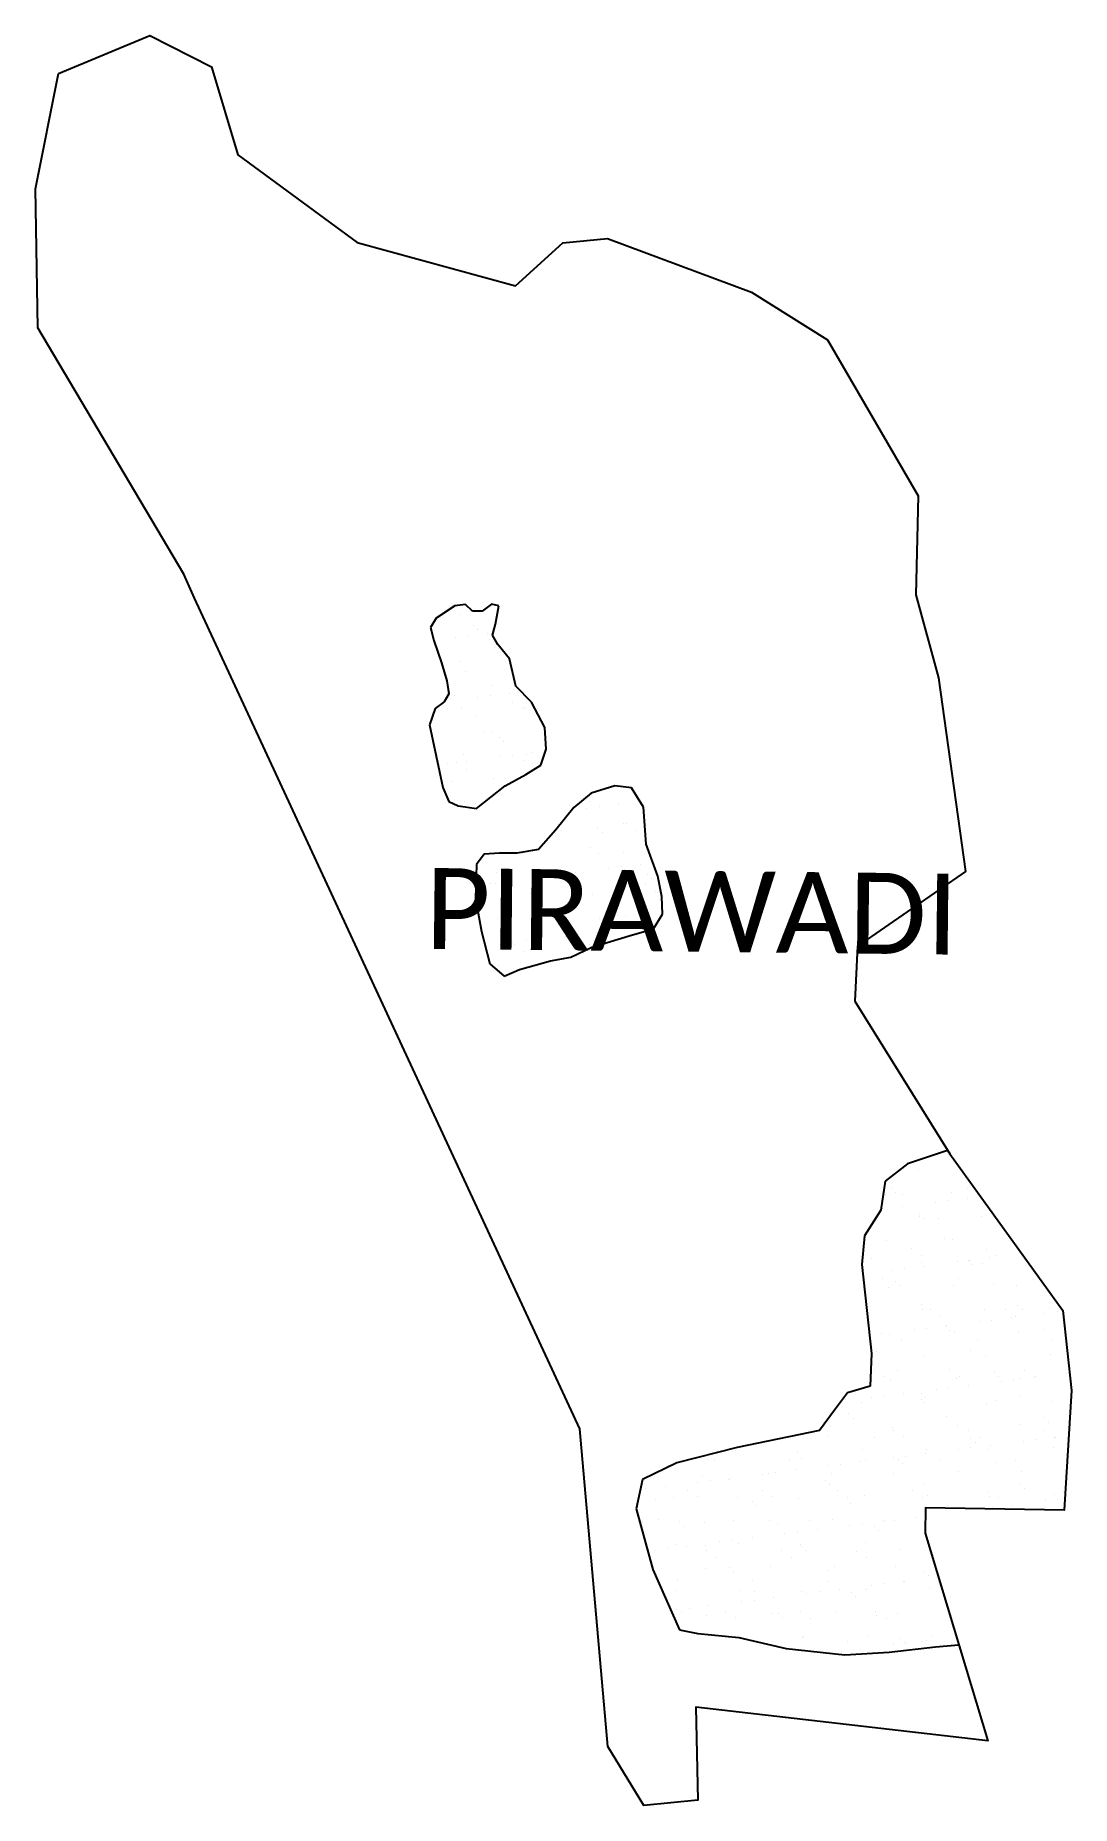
# Model space of a CAD drawing. Header units: metres. Extents: x 332752 to 333610, y 1790393 to 1791858.
import ezdxf

# ---------------------------------------------------------------- set-up
doc = ezdxf.new("R2010")
doc.units = ezdxf.units.M
doc.layers.add('SAND DUNES', color=42, linetype='Continuous')
doc.layers.add('VILLAGE NAME', color=250, linetype='Continuous')
doc.styles.add('MtXpl_Calibri', font='calibri.ttf')

msp = doc.modelspace()

# ---------------------------------------------------------------- linework, layer by layer
at = {"color": 3}
msp.add_lwpolyline([(332771.5, 1791826.3), (332847, 1791857.8), (332898.1, 1791831.7), (332920, 1791759), (333018.6, 1791686.5), (333149.7, 1791650.4), (333188.8, 1791686.1), (333225.9, 1791689.7), (333345.1, 1791645.3), (333408, 1791605.7), (333483.1, 1791476.8), (333481.2, 1791394.8), (333499.9, 1791326.1), (333522.3, 1791165.6), (333432.7, 1791103.9), (333430.7, 1791058.5), (333509.1, 1790932), (333602.8, 1790802.4), (333610, 1790736.2), (333603.8, 1790637.2), (333489.1, 1790639), (333488.9, 1790618), (333540.7, 1790446.1), (333298.9, 1790474), (333300.6, 1790397.1), (333256.1, 1790392.5), (333226.2, 1790441.4), (333203, 1790704.4), (332884.1, 1791392.1), (332875.2, 1791411.7), (332754.5, 1791615.7), (332752.4, 1791730.9), (332771.5, 1791826.3)], dxfattribs=at)
at = {"layer": 'SAND DUNES'}
for p, q in [((333099.6, 1791385.5), (333084.1, 1791375.4)), ((333108.5, 1791386.7), (333099.6, 1791385.5)), ((333114.1, 1791381.1), (333108.5, 1791386.7)), ((333129.8, 1791386.9), (333122.1, 1791381.1)), ((333136, 1791385.6), (333129.8, 1791386.9)), ((333133.1, 1791370.5), (333136, 1791385.6)), ((333084.1, 1791375.4), (333079.5, 1791367.7)), ((333122.1, 1791381.1), (333114.1, 1791381.1)), ((333130.6, 1791361.3), (333133.1, 1791370.5)), ((333079.5, 1791367.7), (333082.2, 1791356.9)), ((333082.2, 1791356.9), (333088.5, 1791338.4)), ((333135.2, 1791353.6), (333130.6, 1791361.3)), ((333144.7, 1791341.8), (333135.2, 1791353.6)), ((333150.1, 1791319.2), (333144.7, 1791341.8)), ((333088.5, 1791338.4), (333092.8, 1791323.6)), ((333094.6, 1791312.8), (333090.8, 1791306.1)), ((333092.8, 1791323.6), (333094.6, 1791312.8)), ((333163, 1791305.9), (333150.1, 1791319.2)), ((333083.4, 1791300.6), (333078.7, 1791287)), ((333090.8, 1791306.1), (333083.4, 1791300.6)), ((333174, 1791284.8), (333163, 1791305.9)), ((333078.7, 1791287), (333089.5, 1791235.2)), ((333175.1, 1791267), (333174, 1791284.8)), ((333170.7, 1791253.8), (333175.1, 1791267)), ((333158.3, 1791246.1), (333170.7, 1791253.8)), ((333117.5, 1791218), (333141.3, 1791236.7)), ((333141.3, 1791236.7), (333158.3, 1791246.1)), ((333232, 1791236.7), (333212.4, 1791230.6)), ((333245.9, 1791235.1), (333232, 1791236.7)), ((333089.5, 1791235.2), (333094.7, 1791223.7)), ((333094.7, 1791223.7), (333102.4, 1791220)), ((333212.4, 1791230.6), (333198.1, 1791218.6)), ((333255.7, 1791218.9), (333245.9, 1791235.1)), ((333102.4, 1791220), (333117.5, 1791218)), ((333198.1, 1791218.6), (333183.1, 1791200.2)), ((333258, 1791188.3), (333255.7, 1791218.9)), ((333183.1, 1791200.2), (333168.8, 1791183.8)), ((333123.9, 1791180.1), (333117.6, 1791171.4)), ((333136.6, 1791180.9), (333123.9, 1791180.1)), ((333150.8, 1791180.8), (333136.6, 1791180.9)), ((333168.8, 1791183.8), (333150.8, 1791180.8)), ((333267.5, 1791161.9), (333258, 1791188.3)), ((333117.6, 1791171.4), (333116.6, 1791143.3)), ((333270.8, 1791144.9), (333267.5, 1791161.9)), ((333116.6, 1791143.3), (333121.7, 1791116)), ((333271.3, 1791130.3), (333270.8, 1791144.9)), ((333264.1, 1791118.3), (333271.3, 1791130.3)), ((333121.7, 1791116), (333128.6, 1791089.4)), ((333213, 1791103.1), (333243.7, 1791112.6)), ((333243.7, 1791112.6), (333264.1, 1791118.3)), ((333153.1, 1791084.6), (333178.8, 1791091.9)), ((333178.8, 1791091.9), (333195.6, 1791094.9)), ((333195.6, 1791094.9), (333213, 1791103.1)), ((333128.6, 1791089.4), (333140.4, 1791079.1)), ((333140.4, 1791079.1), (333153.1, 1791084.6)), ((333508.2, 1790935), (333474.3, 1790923.7)), ((333474.3, 1790923.7), (333455.8, 1790909.4)), ((333455.8, 1790909.4), (333452.1, 1790885.5)), ((333452.1, 1790885.5), (333438.6, 1790864.2)), ((333438.6, 1790864.2), (333436.5, 1790840.4)), ((333436.5, 1790840.4), (333444.5, 1790766.7)), ((333444.5, 1790766.7), (333443.4, 1790739.6)), ((333443.4, 1790739.6), (333424.4, 1790734.3)), ((333424.4, 1790734.3), (333413.9, 1790719.9)), ((333413.9, 1790719.9), (333401.3, 1790703)), ((333401.3, 1790703), (333333.1, 1790689)), ((333333.1, 1790689), (333283.2, 1790676.3)), ((333283.2, 1790676.3), (333254.8, 1790662.5)), ((333254.8, 1790662.5), (333249.6, 1790638.2)), ((333249.6, 1790638.2), (333263.3, 1790587.9)), ((333263.3, 1790587.9), (333285.4, 1790538)), ((333285.4, 1790538), (333300.8, 1790534.9)), ((333300.8, 1790534.9), (333334.7, 1790531.8)), ((333334.7, 1790531.8), (333373.9, 1790522.6)), ((333373.9, 1790522.6), (333422.2, 1790517.4)), ((333422.2, 1790517.4), (333459, 1790519.6)), ((333459, 1790519.6), (333497.4, 1790523.9)), ((333497.4, 1790523.9), (333516.8, 1790525.5))]:
    msp.add_line(p, q, dxfattribs=at)
at = {"layer": 'SAND DUNES', "linetype": 'Continuous'}
for p, q in [((333103.3, 1791378.1), (333103.3, 1791378.1)), ((333114.9, 1791369.6), (333114.9, 1791369.6)), ((333100.2, 1791359.4), (333100.2, 1791359.4)), ((333110.6, 1791360.8), (333110.6, 1791360.8)), ((333118.6, 1791366.2), (333118.6, 1791366.2)), ((333126.9, 1791362.8), (333126.9, 1791362.8)), ((333128.6, 1791357.9), (333128.6, 1791357.9)), ((333131.8, 1791355.9), (333131.8, 1791355.9)), ((333104.3, 1791339.6), (333104.3, 1791339.6)), ((333135.9, 1791350.2), (333135.9, 1791350.2)), ((333108.1, 1791331.2), (333108.1, 1791331.2)), ((333095.5, 1791314.6), (333095.5, 1791314.6)), ((333099.2, 1791311.2), (333099.2, 1791311.2)), ((333118.4, 1791310), (333118.4, 1791310)), ((333128.8, 1791311.3), (333128.8, 1791311.3)), ((333129.6, 1791319.4), (333129.6, 1791319.4)), ((333145.1, 1791313.3), (333145.1, 1791313.3)), ((333091.2, 1791306.6), (333091.2, 1791306.6)), ((333093.8, 1791300.5), (333093.8, 1791300.5)), ((333105.4, 1791301), (333105.4, 1791301)), ((333116.5, 1791295.2), (333116.5, 1791295.2)), ((333147.6, 1791305.7), (333147.6, 1791305.7)), ((333156.1, 1791300.3), (333156.1, 1791300.3)), ((333157.7, 1791301.4), (333157.7, 1791301.4)), ((333124, 1791281), (333124, 1791281)), ((333130.6, 1791280.9), (333130.6, 1791280.9)), ((333136.3, 1791276.8), (333136.3, 1791276.8)), ((333140, 1791273.4), (333140, 1791273.4)), ((333093.1, 1791255), (333093.1, 1791255)), ((333101.2, 1791255.7), (333101.2, 1791255.7)), ((333106.4, 1791262.5), (333106.4, 1791262.5)), ((333109.3, 1791257.1), (333109.3, 1791257.1)), ((333136.5, 1791260.5), (333136.5, 1791260.5)), ((333146.9, 1791261.8), (333146.9, 1791261.8)), ((333157.3, 1791257.4), (333157.3, 1791257.4)), ((333158.8, 1791262.9), (333158.8, 1791262.9)), ((333163.2, 1791263.9), (333163.2, 1791263.9)), ((333163.5, 1791255.5), (333163.5, 1791255.5)), ((333097.1, 1791240.2), (333097.1, 1791240.2)), ((333109.6, 1791250.3), (333109.6, 1791250.3)), ((333131.7, 1791242.3), (333131.7, 1791242.3)), ((333107.5, 1791223.9), (333107.5, 1791223.9)), ((333116.9, 1791221.8), (333116.9, 1791221.8)), ((333211, 1791223.8), (333211, 1791223.8)), ((333208.6, 1791217.9), (333208.6, 1791217.9)), ((333219, 1791219.2), (333219, 1791219.2)), ((333235.3, 1791221.2), (333235.3, 1791221.2)), ((333187.8, 1791199.9), (333187.8, 1791199.9)), ((333217.9, 1791201.3), (333217.9, 1791201.3)), ((333221.5, 1791197.9), (333221.5, 1791197.9)), ((333239.1, 1791205.8), (333239.1, 1791205.8)), ((333241.7, 1791205.1), (333241.7, 1791205.1)), ((333250.1, 1791199.7), (333250.1, 1791199.7)), ((333155.8, 1791180.6), (333155.8, 1791180.6)), ((333161.3, 1791180.6), (333161.3, 1791180.6)), ((333212, 1791185.3), (333212, 1791185.3)), ((333218.1, 1791180.4), (333218.1, 1791180.4)), ((333238.8, 1791181.8), (333238.8, 1791181.8)), ((333133.8, 1791165.2), (333133.8, 1791165.2)), ((333178.6, 1791164.6), (333178.6, 1791164.6)), ((333187.8, 1791166.9), (333187.8, 1791166.9)), ((333199.5, 1791165), (333199.5, 1791165)), ((333226.7, 1791168.4), (333226.7, 1791168.4)), ((333237.2, 1791169.7), (333237.2, 1791169.7)), ((333240.2, 1791167.3), (333240.2, 1791167.3)), ((333253.4, 1791171.8), (333253.4, 1791171.8)), ((333258.6, 1791163.5), (333258.6, 1791163.5)), ((333119, 1791154.8), (333119, 1791154.8)), ((333129.4, 1791156.1), (333129.4, 1791156.1)), ((333133, 1791155.4), (333133, 1791155.4)), ((333141.4, 1791150), (333141.4, 1791150)), ((333145.7, 1791158.2), (333145.7, 1791158.2)), ((333172.9, 1791161.6), (333172.9, 1791161.6)), ((333183.3, 1791162.9), (333183.3, 1791162.9)), ((333195.3, 1791155.2), (333195.3, 1791155.2)), ((333203.7, 1791149.8), (333203.7, 1791149.8)), ((333257.6, 1791154.9), (333257.6, 1791154.9)), ((333262.3, 1791160.1), (333262.3, 1791160.1)), ((333266, 1791149.5), (333266, 1791149.5)), ((333118.4, 1791147.4), (333118.4, 1791147.4)), ((333161.9, 1791147.2), (333161.9, 1791147.2)), ((333198.4, 1791146.3), (333198.4, 1791146.3)), ((333202.1, 1791142.9), (333202.1, 1791142.9)), ((333213.1, 1791146.7), (333213.1, 1791146.7)), ((333267.1, 1791148.4), (333267.1, 1791148.4)), ((333134.8, 1791126.7), (333134.8, 1791126.7)), ((333138.2, 1791129), (333138.2, 1791129)), ((333141.9, 1791125.6), (333141.9, 1791125.6)), ((333171.7, 1791130.5), (333171.7, 1791130.5)), ((333188.9, 1791128.3), (333188.9, 1791128.3)), ((333219.4, 1791126.8), (333219.4, 1791126.8)), ((333233.9, 1791130.2), (333233.9, 1791130.2)), ((333241.2, 1791128.7), (333241.2, 1791128.7)), ((333255.3, 1791120.3), (333255.3, 1791120.3)), ((333137.2, 1791105.4), (333137.2, 1791105.4)), ((333147.6, 1791106.7), (333147.6, 1791106.7)), ((333148.9, 1791105.2), (333148.9, 1791105.2)), ((333159.2, 1791109.6), (333159.2, 1791109.6)), ((333163, 1791108.7), (333163, 1791108.7)), ((333163.8, 1791108.7), (333163.8, 1791108.7)), ((333191, 1791112.2), (333191, 1791112.2)), ((333201.4, 1791113.5), (333201.4, 1791113.5)), ((333211.1, 1791105), (333211.1, 1791105)), ((333214.1, 1791108.2), (333214.1, 1791108.2)), ((333217.7, 1791115.5), (333217.7, 1791115.5)), ((333244.9, 1791118.9), (333244.9, 1791118.9)), ((333157.3, 1791099.8), (333157.3, 1791099.8)), ((333135.9, 1791088.1), (333135.9, 1791088.1)), ((333507, 1790933.3), (333507, 1790933.3)), ((333483.3, 1790919), (333483.3, 1790919)), ((333461.5, 1790903.6), (333461.5, 1790903.6)), ((333464.1, 1790900.1), (333464.1, 1790900.1)), ((333510.2, 1790900.1), (333510.2, 1790900.1)), ((333523.8, 1790903.4), (333523.8, 1790903.4)), ((333453.9, 1790886.6), (333453.9, 1790886.6)), ((333456.2, 1790898.4), (333456.2, 1790898.4)), ((333469.9, 1790898.2), (333469.9, 1790898.2)), ((333470.2, 1790888.6), (333470.2, 1790888.6)), ((333497.4, 1790892), (333497.4, 1790892)), ((333507.8, 1790893.3), (333507.8, 1790893.3)), ((333524, 1790895.4), (333524, 1790895.4)), ((333532.2, 1790898), (333532.2, 1790898)), ((333483.9, 1790881.7), (333483.9, 1790881.7)), ((333484.3, 1790880.4), (333484.3, 1790880.4)), ((333487.6, 1790878.3), (333487.6, 1790878.3)), ((333500.2, 1790878.7), (333500.2, 1790878.7)), ((333535.5, 1790879.9), (333535.5, 1790879.9)), ((333457.2, 1790859.9), (333457.2, 1790859.9)), ((333504.9, 1790862.3), (333504.9, 1790862.3)), ((333511.3, 1790861.5), (333511.3, 1790861.5)), ((333444.7, 1790845.1), (333444.7, 1790845.1)), ((333477.4, 1790853.5), (333477.4, 1790853.5)), ((333485.4, 1790841.9), (333485.4, 1790841.9)), ((333485.8, 1790848), (333485.8, 1790848)), ((333515.5, 1790842.6), (333515.5, 1790842.6)), ((333524.7, 1790843.9), (333524.7, 1790843.9)), ((333525.9, 1790843.9), (333525.9, 1790843.9)), ((333536.5, 1790841.4), (333536.5, 1790841.4)), ((333539.7, 1790853.2), (333539.7, 1790853.2)), ((333542.2, 1790845.9), (333542.2, 1790845.9)), ((333548.1, 1790847.8), (333548.1, 1790847.8)), ((333453.7, 1790828.8), (333453.7, 1790828.8)), ((333461.6, 1790835.8), (333461.6, 1790835.8)), ((333464.5, 1790826.7), (333464.5, 1790826.7)), ((333472.1, 1790837.1), (333472.1, 1790837.1)), ((333488.3, 1790839.1), (333488.3, 1790839.1)), ((333516, 1790828.5), (333516, 1790828.5)), ((333528.4, 1790840.5), (333528.4, 1790840.5)), ((333578.3, 1790828.3), (333578.3, 1790828.3)), ((333458.3, 1790821.3), (333458.3, 1790821.3)), ((333468.1, 1790823.3), (333468.1, 1790823.3)), ((333512.3, 1790823), (333512.3, 1790823)), ((333545.7, 1790824.5), (333545.7, 1790824.5)), ((333564.7, 1790823.4), (333564.7, 1790823.4)), ((333485.5, 1790807.3), (333485.5, 1790807.3)), ((333486.4, 1790803.3), (333486.4, 1790803.3)), ((333493.2, 1790803.3), (333493.2, 1790803.3)), ((333501.7, 1790797.9), (333501.7, 1790797.9)), ((333537.6, 1790802.8), (333537.6, 1790802.8)), ((333555.5, 1790803.1), (333555.5, 1790803.1)), ((333563.9, 1790797.6), (333563.9, 1790797.6)), ((333565.5, 1790806.2), (333565.5, 1790806.2)), ((333569.2, 1790802.8), (333569.2, 1790802.8)), ((333587.6, 1790799.9), (333587.6, 1790799.9)), ((333591.6, 1790804.5), (333591.6, 1790804.5)), ((333598, 1790801.2), (333598, 1790801.2)), ((333452.6, 1790782.9), (333452.6, 1790782.9)), ((333459.3, 1790782.8), (333459.3, 1790782.8)), ((333479.8, 1790786.3), (333479.8, 1790786.3)), ((333490.2, 1790787.6), (333490.2, 1790787.6)), ((333505.3, 1790788.9), (333505.3, 1790788.9)), ((333506.5, 1790789.7), (333506.5, 1790789.7)), ((333508.9, 1790785.5), (333508.9, 1790785.5)), ((333513.4, 1790784.4), (333513.4, 1790784.4)), ((333533.7, 1790793.1), (333533.7, 1790793.1)), ((333544.1, 1790794.4), (333544.1, 1790794.4)), ((333560.4, 1790796.5), (333560.4, 1790796.5)), ((333565.7, 1790784.8), (333565.7, 1790784.8)), ((333586.5, 1790786.7), (333586.5, 1790786.7)), ((333445, 1790771.7), (333445, 1790771.7)), ((333448.7, 1790768.3), (333448.7, 1790768.3)), ((333469.6, 1790778.6), (333469.6, 1790778.6)), ((333526.2, 1790769.5), (333526.2, 1790769.5)), ((333531.9, 1790778.4), (333531.9, 1790778.4)), ((333594.2, 1790778.1), (333594.2, 1790778.1)), ((333606.3, 1790768.4), (333606.3, 1790768.4)), ((333446.8, 1790753.3), (333446.8, 1790753.3)), ((333487.5, 1790764.8), (333487.5, 1790764.8)), ((333509.1, 1790753.1), (333509.1, 1790753.1)), ((333538.6, 1790764.3), (333538.6, 1790764.3)), ((333571.4, 1790752.9), (333571.4, 1790752.9)), ((333592.7, 1790765.9), (333592.7, 1790765.9)), ((333455.2, 1790747.9), (333455.2, 1790747.9)), ((333460.4, 1790744.3), (333460.4, 1790744.3)), ((333466, 1790752.3), (333466, 1790752.3)), ((333508.4, 1790738.2), (333508.4, 1790738.2)), ((333514.4, 1790745.9), (333514.4, 1790745.9)), ((333517.5, 1790747.7), (333517.5, 1790747.7)), ((333524.7, 1790740.2), (333524.7, 1790740.2)), ((333546.1, 1790751.1), (333546.1, 1790751.1)), ((333549.7, 1790747.7), (333549.7, 1790747.7)), ((333551.9, 1790743.7), (333551.9, 1790743.7)), ((333562.3, 1790745), (333562.3, 1790745)), ((333566.8, 1790746.3), (333566.8, 1790746.3)), ((333578.5, 1790747), (333578.5, 1790747)), ((333579.8, 1790747.5), (333579.8, 1790747.5)), ((333605.7, 1790750.4), (333605.7, 1790750.4)), ((333423.2, 1790728.6), (333423.2, 1790728.6)), ((333436.2, 1790725.9), (333436.2, 1790725.9)), ((333444.1, 1790730.1), (333444.1, 1790730.1)), ((333454.5, 1790731.4), (333454.5, 1790731.4)), ((333470.8, 1790733.4), (333470.8, 1790733.4)), ((333485.5, 1790728.4), (333485.5, 1790728.4)), ((333485.8, 1790733.9), (333485.8, 1790733.9)), ((333488.5, 1790726.3), (333488.5, 1790726.3)), ((333489.5, 1790730.5), (333489.5, 1790730.5)), ((333498, 1790736.9), (333498, 1790736.9)), ((333539.7, 1790725.7), (333539.7, 1790725.7)), ((333547.8, 1790728.2), (333547.8, 1790728.2)), ((333567, 1790731.7), (333567, 1790731.7)), ((333593.7, 1790727.4), (333593.7, 1790727.4)), ((333425.6, 1790716.7), (333425.6, 1790716.7)), ((333429.3, 1790713.3), (333429.3, 1790713.3)), ((333506.8, 1790714.5), (333506.8, 1790714.5)), ((333586.8, 1790713.4), (333586.8, 1790713.4)), ((333590.5, 1790710), (333590.5, 1790710)), ((333369.1, 1790696.1), (333369.1, 1790696.1)), ((333408.8, 1790698), (333408.8, 1790698)), ((333410.3, 1790706.2), (333410.3, 1790706.2)), ((333446.6, 1790697.3), (333446.6, 1790697.3)), ((333461.4, 1790705.7), (333461.4, 1790705.7)), ((333462.7, 1790703.2), (333462.7, 1790703.2)), ((333471.1, 1790697.8), (333471.1, 1790697.8)), ((333515.5, 1790707.4), (333515.5, 1790707.4)), ((333525, 1790702.9), (333525, 1790702.9)), ((333526.6, 1790696.1), (333526.6, 1790696.1)), ((333533.4, 1790697.5), (333533.4, 1790697.5)), ((333567.8, 1790707.7), (333567.8, 1790707.7)), ((333570, 1790694.2), (333570, 1790694.2)), ((333580.4, 1790695.5), (333580.4, 1790695.5)), ((333587.3, 1790702.7), (333587.3, 1790702.7)), ((333595.7, 1790697.3), (333595.7, 1790697.3)), ((333596.7, 1790697.6), (333596.7, 1790697.6)), ((333332, 1790686.2), (333332, 1790686.2)), ((333383.2, 1790685.7), (333383.2, 1790685.7)), ((333386.4, 1790680), (333386.4, 1790680)), ((333437.2, 1790687.3), (333437.2, 1790687.3)), ((333462.3, 1790680.6), (333462.3, 1790680.6)), ((333472.7, 1790681.9), (333472.7, 1790681.9)), ((333489, 1790684), (333489, 1790684)), ((333489.6, 1790687.7), (333489.6, 1790687.7)), ((333516.1, 1790687.4), (333516.1, 1790687.4)), ((333526.6, 1790688.7), (333526.6, 1790688.7)), ((333530.3, 1790692.7), (333530.3, 1790692.7)), ((333540.7, 1790687.2), (333540.7, 1790687.2)), ((333542.8, 1790690.8), (333542.8, 1790690.8)), ((333594.7, 1790688.8), (333594.7, 1790688.8)), ((333304.9, 1790665.7), (333304.9, 1790665.7)), ((333308.8, 1790678.9), (333308.8, 1790678.9)), ((333314.5, 1790678.9), (333314.5, 1790678.9)), ((333354.5, 1790667), (333354.5, 1790667)), ((333359, 1790667.3), (333359, 1790667.3)), ((333364.9, 1790668.4), (333364.9, 1790668.4)), ((333376.8, 1790678.7), (333376.8, 1790678.7)), ((333381.2, 1790670.4), (333381.2, 1790670.4)), ((333408.4, 1790673.8), (333408.4, 1790673.8)), ((333411.3, 1790667.7), (333411.3, 1790667.7)), ((333418.8, 1790675.1), (333418.8, 1790675.1)), ((333435.1, 1790677.2), (333435.1, 1790677.2)), ((333439.1, 1790678.5), (333439.1, 1790678.5)), ((333462.5, 1790667.2), (333462.5, 1790667.2)), ((333466.4, 1790678.9), (333466.4, 1790678.9)), ((333470.1, 1790675.5), (333470.1, 1790675.5)), ((333501.4, 1790678.2), (333501.4, 1790678.2)), ((333516.5, 1790668.8), (333516.5, 1790668.8)), ((333547.6, 1790676.7), (333547.6, 1790676.7)), ((333563.7, 1790678), (333563.7, 1790678)), ((333568.9, 1790669.2), (333568.9, 1790669.2)), ((333257.2, 1790654.8), (333257.2, 1790654.8)), ((333273.5, 1790656.8), (333273.5, 1790656.8)), ((333291.7, 1790653.7), (333291.7, 1790653.7)), ((333300.7, 1790660.3), (333300.7, 1790660.3)), ((333311.1, 1790661.6), (333311.1, 1790661.6)), ((333326.2, 1790662.8), (333326.2, 1790662.8)), ((333327.3, 1790663.6), (333327.3, 1790663.6)), ((333354, 1790653.5), (333354, 1790653.5)), ((333406.2, 1790661.7), (333406.2, 1790661.7)), ((333409.8, 1790658.3), (333409.8, 1790658.3)), ((333416.3, 1790653.2), (333416.3, 1790653.2)), ((333478.6, 1790653), (333478.6, 1790653)), ((333487.4, 1790659.5), (333487.4, 1790659.5)), ((333540.9, 1790652.8), (333540.9, 1790652.8)), ((333567.4, 1790658.3), (333567.4, 1790658.3)), ((333571.1, 1790654.9), (333571.1, 1790654.9)), ((333595.8, 1790650.3), (333595.8, 1790650.3)), ((333603.2, 1790652.5), (333603.2, 1790652.5)), ((333265.9, 1790645.6), (333265.9, 1790645.6)), ((333280.7, 1790647.3), (333280.7, 1790647.3)), ((333300.1, 1790648.3), (333300.1, 1790648.3)), ((333333.1, 1790647.7), (333333.1, 1790647.7)), ((333346, 1790644.5), (333346, 1790644.5)), ((333349.6, 1790641.1), (333349.6, 1790641.1)), ((333362.4, 1790648), (333362.4, 1790648)), ((333384.2, 1790647.1), (333384.2, 1790647.1)), ((333424.7, 1790647.8), (333424.7, 1790647.8)), ((333427.2, 1790642.3), (333427.2, 1790642.3)), ((333438.3, 1790648.8), (333438.3, 1790648.8)), ((333487, 1790647.6), (333487, 1790647.6)), ((333490.6, 1790649.2), (333490.6, 1790649.2)), ((333507.2, 1790641.1), (333507.2, 1790641.1)), ((333541.8, 1790648.6), (333541.8, 1790648.6)), ((333544.7, 1790639.3), (333544.7, 1790639.3)), ((333549.3, 1790647.4), (333549.3, 1790647.4)), ((333561, 1790641.3), (333561, 1790641.3)), ((333588.2, 1790644.7), (333588.2, 1790644.7)), ((333588.4, 1790638.9), (333588.4, 1790638.9)), ((333598.6, 1790646.1), (333598.6, 1790646.1)), ((333254.8, 1790627.7), (333254.8, 1790627.7)), ((333268.1, 1790629), (333268.1, 1790629)), ((333285.7, 1790627.3), (333285.7, 1790627.3)), ((333289.4, 1790623.9), (333289.4, 1790623.9)), ((333306, 1790627.1), (333306, 1790627.1)), ((333330.4, 1790628.8), (333330.4, 1790628.8)), ((333360, 1790628.8), (333360, 1790628.8)), ((333366.9, 1790625), (333366.9, 1790625)), ((333392.7, 1790628.5), (333392.7, 1790628.5)), ((333399.4, 1790621), (333399.4, 1790621)), ((333412.4, 1790629.2), (333412.4, 1790629.2)), ((333426.6, 1790624.4), (333426.6, 1790624.4)), ((333437, 1790625.7), (333437, 1790625.7)), ((333447, 1790623.9), (333447, 1790623.9)), ((333453.3, 1790627.7), (333453.3, 1790627.7)), ((333455, 1790628.3), (333455, 1790628.3)), ((333463.5, 1790628.6), (333463.5, 1790628.6)), ((333480.4, 1790631.2), (333480.4, 1790631.2)), ((333281.8, 1790608.8), (333281.8, 1790608.8)), ((333291.6, 1790607.4), (333291.6, 1790607.4)), ((333306.7, 1790607.8), (333306.7, 1790607.8)), ((333318.8, 1790610.8), (333318.8, 1790610.8)), ((333329.2, 1790612.1), (333329.2, 1790612.1)), ((333334.1, 1790609.1), (333334.1, 1790609.1)), ((333345.5, 1790614.2), (333345.5, 1790614.2)), ((333372.7, 1790617.6), (333372.7, 1790617.6)), ((333383.1, 1790618.9), (333383.1, 1790618.9)), ((333385.3, 1790608.6), (333385.3, 1790608.6)), ((333386.7, 1790606.7), (333386.7, 1790606.7)), ((333439.3, 1790610.3), (333439.3, 1790610.3)), ((333450.6, 1790620.5), (333450.6, 1790620.5)), ((333264.9, 1790604), (333264.9, 1790604)), ((333275.4, 1790605.3), (333275.4, 1790605.3)), ((333307.6, 1790603.5), (333307.6, 1790603.5)), ((333316, 1790598.1), (333316, 1790598.1)), ((333369.9, 1790603.3), (333369.9, 1790603.3)), ((333378.3, 1790597.9), (333378.3, 1790597.9)), ((333390.4, 1790603.3), (333390.4, 1790603.3)), ((333432.2, 1790603.1), (333432.2, 1790603.1)), ((333440.6, 1790597.6), (333440.6, 1790597.6)), ((333467.9, 1790604.5), (333467.9, 1790604.5)), ((333284, 1790578.8), (333284, 1790578.8)), ((333307, 1790588.6), (333307, 1790588.6)), ((333326.5, 1790589.5), (333326.5, 1790589.5)), ((333330.2, 1790586.1), (333330.2, 1790586.1)), ((333346.3, 1790578.6), (333346.3, 1790578.6)), ((333361.1, 1790590.2), (333361.1, 1790590.2)), ((333407.7, 1790587.2), (333407.7, 1790587.2)), ((333408.6, 1790578.4), (333408.6, 1790578.4)), ((333413.4, 1790590.6), (333413.4, 1790590.6)), ((333464.6, 1790590.1), (333464.6, 1790590.1)), ((333470.8, 1790578.1), (333470.8, 1790578.1)), ((333471.4, 1790578.3), (333471.4, 1790578.3)), ((333487.7, 1790586.1), (333487.7, 1790586.1)), ((333491.4, 1790582.7), (333491.4, 1790582.7)), ((333498.6, 1790581.7), (333498.6, 1790581.7)), ((333282.8, 1790570.2), (333282.8, 1790570.2)), ((333335.2, 1790570.6), (333335.2, 1790570.6)), ((333347.4, 1790562.7), (333347.4, 1790562.7)), ((333347.5, 1790570), (333347.5, 1790570)), ((333363.7, 1790564.7), (333363.7, 1790564.7)), ((333386.3, 1790570.1), (333386.3, 1790570.1)), ((333390.9, 1790568.1), (333390.9, 1790568.1)), ((333401.3, 1790569.4), (333401.3, 1790569.4)), ((333417.5, 1790571.5), (333417.5, 1790571.5)), ((333427.5, 1790568.9), (333427.5, 1790568.9)), ((333431.2, 1790565.5), (333431.2, 1790565.5)), ((333440.3, 1790571.7), (333440.3, 1790571.7)), ((333444.7, 1790574.9), (333444.7, 1790574.9)), ((333455.2, 1790576.2), (333455.2, 1790576.2)), ((333492.7, 1790572.1), (333492.7, 1790572.1)), ((333283.1, 1790554.6), (333283.1, 1790554.6)), ((333287.3, 1790552.8), (333287.3, 1790552.8)), ((333293.5, 1790555.9), (333293.5, 1790555.9)), ((333308.1, 1790550), (333308.1, 1790550)), ((333309.8, 1790557.9), (333309.8, 1790557.9)), ((333323.5, 1790553.4), (333323.5, 1790553.4)), ((333331.9, 1790547.9), (333331.9, 1790547.9)), ((333337, 1790561.3), (333337, 1790561.3)), ((333362.1, 1790551.7), (333362.1, 1790551.7)), ((333367.3, 1790551.7), (333367.3, 1790551.7)), ((333371, 1790548.3), (333371, 1790548.3)), ((333385.8, 1790553.1), (333385.8, 1790553.1)), ((333394.2, 1790547.7), (333394.2, 1790547.7)), ((333414.5, 1790552.1), (333414.5, 1790552.1)), ((333448.1, 1790552.9), (333448.1, 1790552.9)), ((333448.5, 1790549.5), (333448.5, 1790549.5)), ((333465.6, 1790551.5), (333465.6, 1790551.5)), ((333307.1, 1790534.5), (333307.1, 1790534.5)), ((333441.4, 1790533.2), (333441.4, 1790533.2)), ((333456.5, 1790547.5), (333456.5, 1790547.5)), ((333493.7, 1790533.5), (333493.7, 1790533.5)), ((333336.2, 1790532), (333336.2, 1790532)), ((333362.2, 1790528.4), (333362.2, 1790528.4)), ((333387.4, 1790531.5), (333387.4, 1790531.5)), ((333388.3, 1790532.2), (333388.3, 1790532.2)), ((333419.4, 1790520), (333419.4, 1790520)), ((333424.4, 1790528.2), (333424.4, 1790528.2)), ((333435.7, 1790522), (333435.7, 1790522)), ((333462.9, 1790525.5), (333462.9, 1790525.5)), ((333468.3, 1790531.1), (333468.3, 1790531.1)), ((333472, 1790527.7), (333472, 1790527.7)), ((333473.3, 1790526.8), (333473.3, 1790526.8)), ((333486.7, 1790528), (333486.7, 1790528)), ((333489.6, 1790528.8), (333489.6, 1790528.8))]:
    msp.add_line(p, q, dxfattribs=at)

# ---------------------------------------------------------------- texts
at = {"layer": 'VILLAGE NAME', "style": 'MtXpl_Calibri'}
msp.add_text('PIRAWADI', height=66.99, rotation=359.3742, dxfattribs=at).set_placement((333074.7, 1791101.7))

doc.saveas('drawing.dxf')
